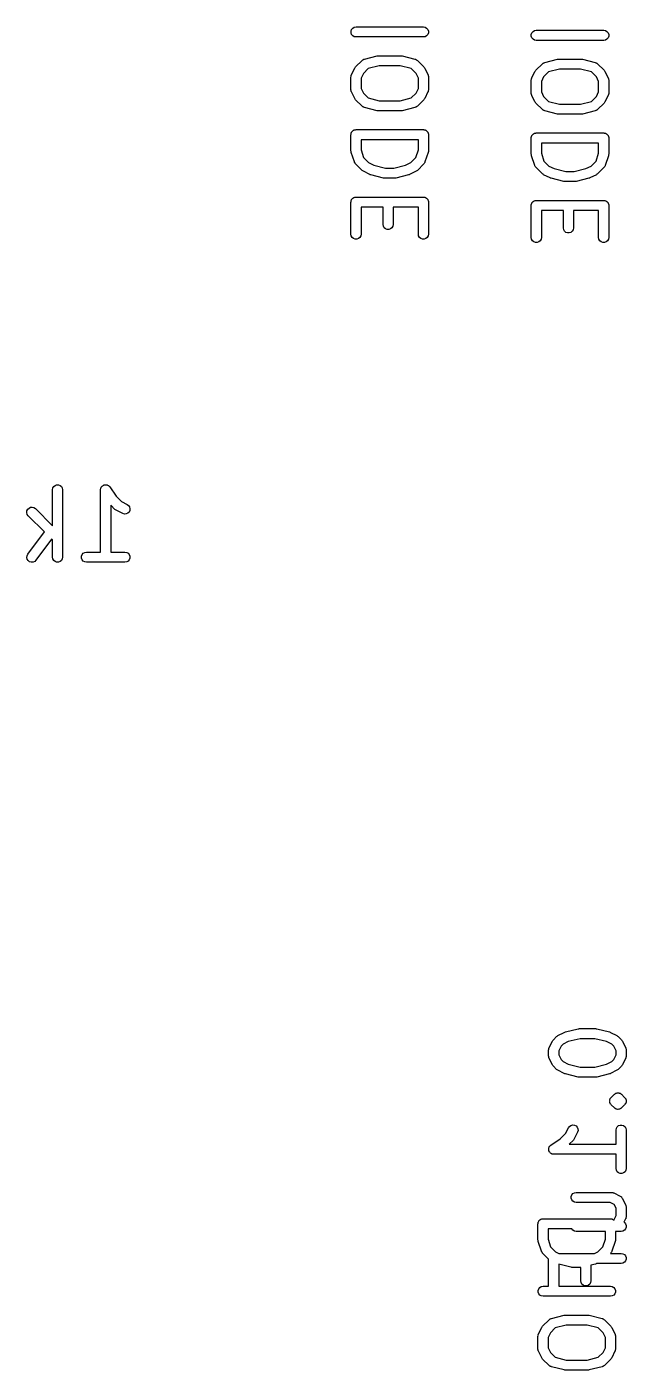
# Model space of a CAD drawing. Extents: x 26 to 276, y -105 to -8.
# Drawn here: x 154.24 to 163.13, y -59.11 to -39.19 of the extents above; entities that cross this region are included whole.
import ezdxf

# ---------------------------------------------------------------- set-up
doc = ezdxf.new("R2010")
doc.units = 0
doc.header["$MEASUREMENT"] = 0
doc.layers.add('BLACK', color=7, linetype='CONTINUOUS')

msp = doc.modelspace()

# ---------------------------------------------------------------- linework, layer by layer
at = {"layer": 'Black'}
for p, q in [((159.045, -39.2503), (159.054, -39.2258)), ((159.054, -39.2258), (159.071, -39.2059)), ((159.071, -39.2059), (159.093, -39.1929)), ((159.093, -39.1929), (159.119, -39.1883)), ((159.119, -39.1883), (160.119, -39.1883)), ((160.119, -39.1883), (160.144, -39.1929)), ((160.144, -39.1929), (160.167, -39.2059)), ((160.167, -39.2059), (160.184, -39.2258)), ((160.184, -39.2258), (160.193, -39.2503)), ((161.746, -39.2559), (161.768, -39.2429)), ((161.768, -39.2429), (161.794, -39.2383)), ((161.794, -39.2383), (162.794, -39.2383)), ((162.794, -39.2383), (162.819, -39.2429)), ((162.819, -39.2429), (162.842, -39.2559)), ((159.045, -39.2764), (159.045, -39.2503)), ((159.054, -39.3008), (159.045, -39.2764)), ((159.071, -39.3208), (159.054, -39.3008)), ((159.093, -39.3338), (159.071, -39.3208)), ((159.119, -39.3383), (159.093, -39.3338)), ((160.119, -39.3383), (159.119, -39.3383)), ((160.144, -39.3338), (160.119, -39.3383)), ((160.167, -39.3208), (160.144, -39.3338)), ((160.184, -39.3008), (160.167, -39.3208)), ((160.193, -39.2764), (160.184, -39.3008)), ((160.193, -39.2503), (160.193, -39.2764)), ((161.72, -39.3003), (161.729, -39.2758)), ((161.72, -39.3264), (161.72, -39.3003)), ((161.729, -39.3508), (161.72, -39.3264)), ((161.729, -39.2758), (161.746, -39.2559)), ((161.746, -39.3708), (161.729, -39.3508)), ((161.768, -39.3838), (161.746, -39.3708)), ((161.794, -39.3883), (161.768, -39.3838)), ((162.794, -39.3883), (161.794, -39.3883)), ((162.819, -39.3838), (162.794, -39.3883)), ((162.842, -39.3708), (162.819, -39.3838)), ((162.842, -39.2559), (162.859, -39.2758)), ((162.859, -39.3508), (162.842, -39.3708)), ((162.859, -39.2758), (162.868, -39.3003)), ((162.868, -39.3264), (162.859, -39.3508)), ((162.868, -39.3003), (162.868, -39.3264)), ((159.244, -39.6668), (159.434, -39.6191)), ((159.434, -39.6191), (159.443, -39.6185)), ((159.443, -39.6185), (159.452, -39.6169)), ((159.452, -39.6169), (159.786, -39.6169)), ((159.786, -39.6169), (159.795, -39.6185)), ((159.795, -39.6185), (159.804, -39.6191)), ((159.804, -39.6191), (159.994, -39.6668)), ((159.052, -39.8965), (159.099, -39.8012)), ((159.099, -39.8012), (159.107, -39.7916)), ((159.107, -39.7916), (159.113, -39.7817)), ((159.113, -39.7817), (159.209, -39.6865)), ((159.209, -39.6865), (159.215, -39.6824)), ((159.215, -39.6824), (159.22, -39.6774)), ((159.22, -39.6774), (159.225, -39.675)), ((159.225, -39.675), (159.23, -39.6715)), ((159.3, -39.8072), (159.228, -39.8792)), ((159.23, -39.6715), (159.237, -39.6697)), ((159.237, -39.6697), (159.244, -39.6668)), ((159.461, -39.7669), (159.3, -39.8072)), ((159.776, -39.7669), (159.461, -39.7669)), ((159.938, -39.8072), (159.776, -39.7669)), ((160.01, -39.8792), (159.938, -39.8072)), ((159.994, -39.6668), (160.001, -39.6697)), ((160.001, -39.6697), (160.008, -39.6715)), ((160.008, -39.6715), (160.013, -39.675)), ((160.013, -39.675), (160.018, -39.6774)), ((160.018, -39.6774), (160.023, -39.6824)), ((160.023, -39.6824), (160.029, -39.6865)), ((160.029, -39.6865), (160.124, -39.7817)), ((160.124, -39.7817), (160.131, -39.7916)), ((160.131, -39.7916), (160.138, -39.8012)), ((160.138, -39.8012), (160.186, -39.8965)), ((161.782, -39.8416), (161.788, -39.8317)), ((161.788, -39.8317), (161.884, -39.7365)), ((161.884, -39.7365), (161.89, -39.7324)), ((161.89, -39.7324), (161.895, -39.7274)), ((161.895, -39.7274), (161.9, -39.725)), ((161.9, -39.725), (161.905, -39.7215)), ((161.905, -39.7215), (161.912, -39.7197)), ((161.912, -39.7197), (161.919, -39.7168)), ((161.919, -39.7168), (162.109, -39.6691)), ((162.136, -39.8169), (161.975, -39.8572)), ((162.109, -39.6691), (162.118, -39.6685)), ((162.118, -39.6685), (162.127, -39.6669)), ((162.127, -39.6669), (162.461, -39.6669)), ((162.451, -39.8169), (162.136, -39.8169)), ((162.613, -39.8572), (162.451, -39.8169)), ((162.461, -39.6669), (162.47, -39.6685)), ((162.47, -39.6685), (162.479, -39.6691)), ((162.479, -39.6691), (162.669, -39.7168)), ((162.669, -39.7168), (162.676, -39.7197)), ((162.676, -39.7197), (162.683, -39.7215)), ((162.683, -39.7215), (162.688, -39.725)), ((162.688, -39.725), (162.693, -39.7274)), ((162.693, -39.7274), (162.698, -39.7324)), ((162.698, -39.7324), (162.704, -39.7365)), ((162.704, -39.7365), (162.799, -39.8317)), ((162.799, -39.8317), (162.806, -39.8416)), ((159.044, -39.9214), (159.047, -39.913)), ((159.045, -39.9257), (159.044, -39.9214)), ((159.044, -39.93), (159.045, -39.9257)), ((159.044, -40.1205), (159.044, -39.93)), ((159.047, -39.913), (159.048, -39.9043)), ((159.048, -39.9043), (159.051, -39.9006)), ((159.051, -39.9006), (159.052, -39.8965)), ((159.228, -39.8792), (159.194, -39.9477)), ((159.194, -39.9477), (159.194, -40.1028)), ((160.044, -39.9477), (160.01, -39.8792)), ((160.044, -40.1028), (160.044, -39.9477)), ((160.186, -39.8965), (160.187, -39.9006)), ((160.187, -39.9006), (160.189, -39.9043)), ((160.189, -39.9043), (160.191, -39.913)), ((160.191, -39.913), (160.193, -39.9214)), ((160.193, -39.9214), (160.193, -39.9257)), ((160.193, -39.9257), (160.194, -39.93)), ((160.194, -39.93), (160.194, -40.1205)), ((161.719, -39.9714), (161.722, -39.963)), ((161.72, -39.9757), (161.719, -39.9714)), ((161.719, -39.98), (161.72, -39.9757)), ((161.719, -40.1705), (161.719, -39.98)), ((161.722, -39.963), (161.723, -39.9543)), ((161.723, -39.9543), (161.726, -39.9506)), ((161.726, -39.9506), (161.727, -39.9465)), ((161.727, -39.9465), (161.774, -39.8512)), ((161.774, -39.8512), (161.782, -39.8416)), ((161.903, -39.9292), (161.869, -39.9977)), ((161.869, -39.9977), (161.869, -40.1528)), ((161.975, -39.8572), (161.903, -39.9292)), ((162.685, -39.9292), (162.613, -39.8572)), ((162.719, -39.9977), (162.685, -39.9292)), ((162.719, -40.1528), (162.719, -39.9977)), ((162.806, -39.8416), (162.813, -39.8512)), ((162.813, -39.8512), (162.861, -39.9465)), ((162.861, -39.9465), (162.862, -39.9506)), ((162.862, -39.9506), (162.864, -39.9543)), ((162.864, -39.9543), (162.866, -39.963)), ((162.866, -39.963), (162.868, -39.9714)), ((162.868, -39.9714), (162.868, -39.9757)), ((162.868, -39.9757), (162.869, -39.98)), ((162.869, -39.98), (162.869, -40.1705)), ((159.045, -40.1247), (159.044, -40.1205)), ((159.044, -40.129), (159.045, -40.1247)), ((159.047, -40.1375), (159.044, -40.129)), ((159.048, -40.1461), (159.047, -40.1375)), ((159.051, -40.1499), (159.048, -40.1461)), ((159.052, -40.154), (159.051, -40.1499)), ((159.099, -40.2493), (159.052, -40.154)), ((159.194, -40.1028), (159.228, -40.1713)), ((159.228, -40.1713), (159.3, -40.2432)), ((159.938, -40.2432), (160.01, -40.1713)), ((160.01, -40.1713), (160.044, -40.1028)), ((160.186, -40.154), (160.138, -40.2493)), ((160.187, -40.1499), (160.186, -40.154)), ((160.189, -40.1461), (160.187, -40.1499)), ((160.191, -40.1375), (160.189, -40.1461)), ((160.193, -40.129), (160.191, -40.1375)), ((160.194, -40.1205), (160.193, -40.1247)), ((160.193, -40.1247), (160.193, -40.129)), ((161.72, -40.1747), (161.719, -40.1705)), ((161.719, -40.179), (161.72, -40.1747)), ((161.722, -40.1875), (161.719, -40.179)), ((161.723, -40.1961), (161.722, -40.1875)), ((161.726, -40.1999), (161.723, -40.1961)), ((161.727, -40.204), (161.726, -40.1999)), ((161.774, -40.2993), (161.727, -40.204)), ((161.869, -40.1528), (161.903, -40.2213)), ((161.903, -40.2213), (161.975, -40.2932)), ((162.613, -40.2932), (162.685, -40.2213)), ((162.685, -40.2213), (162.719, -40.1528)), ((162.861, -40.204), (162.813, -40.2993)), ((162.862, -40.1999), (162.861, -40.204)), ((162.864, -40.1961), (162.862, -40.1999)), ((162.866, -40.1875), (162.864, -40.1961)), ((162.868, -40.179), (162.866, -40.1875)), ((162.869, -40.1705), (162.868, -40.1747)), ((162.868, -40.1747), (162.868, -40.179)), ((159.107, -40.2589), (159.099, -40.2493)), ((159.113, -40.2687), (159.107, -40.2589)), ((159.209, -40.364), (159.113, -40.2687)), ((159.215, -40.3681), (159.209, -40.364)), ((159.22, -40.3731), (159.215, -40.3681)), ((159.225, -40.3755), (159.22, -40.3731)), ((159.23, -40.3789), (159.225, -40.3755)), ((159.237, -40.3808), (159.23, -40.3789)), ((159.244, -40.3837), (159.237, -40.3808)), ((159.434, -40.4313), (159.244, -40.3837)), ((159.3, -40.2432), (159.461, -40.2836)), ((159.443, -40.432), (159.434, -40.4313)), ((159.452, -40.4336), (159.443, -40.432)), ((159.786, -40.4336), (159.452, -40.4336)), ((159.461, -40.2836), (159.776, -40.2836)), ((159.776, -40.2836), (159.938, -40.2432)), ((159.795, -40.432), (159.786, -40.4336)), ((159.804, -40.4313), (159.795, -40.432)), ((159.994, -40.3837), (159.804, -40.4313)), ((160.001, -40.3808), (159.994, -40.3837)), ((160.008, -40.3789), (160.001, -40.3808)), ((160.013, -40.3755), (160.008, -40.3789)), ((160.018, -40.3731), (160.013, -40.3755)), ((160.023, -40.3681), (160.018, -40.3731)), ((160.029, -40.364), (160.023, -40.3681)), ((160.124, -40.2687), (160.029, -40.364)), ((160.131, -40.2589), (160.124, -40.2687)), ((160.138, -40.2493), (160.131, -40.2589)), ((161.782, -40.3089), (161.774, -40.2993)), ((161.788, -40.3187), (161.782, -40.3089)), ((161.884, -40.414), (161.788, -40.3187)), ((161.89, -40.4181), (161.884, -40.414)), ((161.895, -40.4231), (161.89, -40.4181)), ((161.9, -40.4255), (161.895, -40.4231)), ((161.905, -40.4289), (161.9, -40.4255)), ((161.912, -40.4308), (161.905, -40.4289)), ((161.919, -40.4337), (161.912, -40.4308)), ((162.109, -40.4813), (161.919, -40.4337)), ((161.975, -40.2932), (162.136, -40.3336)), ((162.136, -40.3336), (162.451, -40.3336)), ((162.451, -40.3336), (162.613, -40.2932)), ((162.669, -40.4337), (162.479, -40.4813)), ((162.676, -40.4308), (162.669, -40.4337)), ((162.683, -40.4289), (162.676, -40.4308)), ((162.688, -40.4255), (162.683, -40.4289)), ((162.693, -40.4231), (162.688, -40.4255)), ((162.698, -40.4181), (162.693, -40.4231)), ((162.704, -40.414), (162.698, -40.4181)), ((162.799, -40.3187), (162.704, -40.414)), ((162.806, -40.3089), (162.799, -40.3187)), ((162.813, -40.2993), (162.806, -40.3089)), ((162.118, -40.482), (162.109, -40.4813)), ((162.127, -40.4836), (162.118, -40.482)), ((162.461, -40.4836), (162.127, -40.4836)), ((162.47, -40.482), (162.461, -40.4836)), ((162.479, -40.4813), (162.47, -40.482)), ((159.044, -40.7871), (159.045, -40.7807)), ((159.044, -41.0252), (159.044, -40.7871)), ((159.045, -40.7741), (159.047, -40.7679)), ((159.045, -40.7807), (159.045, -40.7741)), ((159.047, -40.7679), (159.048, -40.7615)), ((159.048, -40.7615), (159.052, -40.7558)), ((159.052, -40.7558), (159.054, -40.7496)), ((159.054, -40.7496), (159.058, -40.7446)), ((159.058, -40.7446), (159.061, -40.7389)), ((159.061, -40.7389), (159.066, -40.7347)), ((159.066, -40.7347), (159.071, -40.7297)), ((159.071, -40.7297), (159.076, -40.7264)), ((159.076, -40.7264), (159.081, -40.7222)), ((159.081, -40.7222), (159.088, -40.7199)), ((159.088, -40.7199), (159.093, -40.7167)), ((159.093, -40.7167), (159.1, -40.7155)), ((159.1, -40.7155), (159.106, -40.7133)), ((159.106, -40.7133), (159.112, -40.7133)), ((159.112, -40.7133), (159.119, -40.7121)), ((159.119, -40.7121), (160.119, -40.7121)), ((160.119, -40.7121), (160.125, -40.7133)), ((160.125, -40.7133), (160.132, -40.7133)), ((160.132, -40.7133), (160.138, -40.7155)), ((160.138, -40.7155), (160.144, -40.7167)), ((160.144, -40.7167), (160.15, -40.7199)), ((160.15, -40.7199), (160.156, -40.7222)), ((160.156, -40.7222), (160.161, -40.7264)), ((160.161, -40.7264), (160.167, -40.7297)), ((160.167, -40.7297), (160.171, -40.7347)), ((160.171, -40.7347), (160.176, -40.7389)), ((160.176, -40.7389), (160.18, -40.7446)), ((160.18, -40.7446), (160.184, -40.7496)), ((160.184, -40.7496), (160.186, -40.7558)), ((160.186, -40.7558), (160.189, -40.7615)), ((160.189, -40.7615), (160.19, -40.7679)), ((160.19, -40.7679), (160.193, -40.7741)), ((160.193, -40.7741), (160.193, -40.7807)), ((160.193, -40.7807), (160.194, -40.7871)), ((160.194, -40.7871), (160.194, -41.0252)), ((161.719, -40.8371), (161.72, -40.8307)), ((161.72, -40.8241), (161.722, -40.8179)), ((161.72, -40.8307), (161.72, -40.8241)), ((161.722, -40.8179), (161.723, -40.8115)), ((161.723, -40.8115), (161.727, -40.8058)), ((161.727, -40.8058), (161.729, -40.7996)), ((161.729, -40.7996), (161.733, -40.7946)), ((161.733, -40.7946), (161.736, -40.7889)), ((161.736, -40.7889), (161.741, -40.7847)), ((161.741, -40.7847), (161.746, -40.7797)), ((161.746, -40.7797), (161.751, -40.7764)), ((161.751, -40.7764), (161.756, -40.7722)), ((161.756, -40.7722), (161.763, -40.7699)), ((161.763, -40.7699), (161.768, -40.7667)), ((161.768, -40.7667), (161.775, -40.7655)), ((161.775, -40.7655), (161.781, -40.7633)), ((161.781, -40.7633), (161.787, -40.7633)), ((161.787, -40.7633), (161.794, -40.7621)), ((161.794, -40.7621), (162.794, -40.7621)), ((162.794, -40.7621), (162.8, -40.7633)), ((162.8, -40.7633), (162.807, -40.7633)), ((162.807, -40.7633), (162.813, -40.7655)), ((162.813, -40.7655), (162.819, -40.7667)), ((162.819, -40.7667), (162.825, -40.7699)), ((162.825, -40.7699), (162.831, -40.7722)), ((162.831, -40.7722), (162.836, -40.7764)), ((162.836, -40.7764), (162.842, -40.7797)), ((162.842, -40.7797), (162.846, -40.7847)), ((162.846, -40.7847), (162.851, -40.7889)), ((162.851, -40.7889), (162.855, -40.7946)), ((162.855, -40.7946), (162.859, -40.7996)), ((162.859, -40.7996), (162.861, -40.8058)), ((162.861, -40.8058), (162.864, -40.8115)), ((162.864, -40.8115), (162.865, -40.8179)), ((162.865, -40.8179), (162.868, -40.8241)), ((162.868, -40.8241), (162.868, -40.8307)), ((162.868, -40.8307), (162.869, -40.8371)), ((159.046, -41.0371), (159.044, -41.0252)), ((159.194, -40.8621), (159.194, -41.0131)), ((160.044, -40.8621), (159.194, -40.8621)), ((159.194, -41.0131), (159.232, -41.1276)), ((160.006, -41.1276), (160.044, -41.0131)), ((160.044, -41.0131), (160.044, -40.8621)), ((160.194, -41.0252), (160.192, -41.0371)), ((161.719, -41.0752), (161.719, -40.8371)), ((161.869, -40.9121), (161.869, -41.0631)), ((162.719, -40.9121), (161.869, -40.9121)), ((162.719, -41.0631), (162.719, -40.9121)), ((162.869, -40.8371), (162.869, -41.0752)), ((159.048, -41.049), (159.046, -41.0371)), ((159.095, -41.1918), (159.048, -41.049)), ((159.097, -41.1956), (159.095, -41.1918)), ((159.098, -41.1998), (159.097, -41.1956)), ((159.104, -41.207), (159.098, -41.1998)), ((159.108, -41.2147), (159.104, -41.207)), ((159.111, -41.2176), (159.108, -41.2147)), ((159.113, -41.2211), (159.111, -41.2176)), ((159.209, -41.3164), (159.113, -41.2211)), ((159.232, -41.1276), (159.306, -41.2017)), ((159.306, -41.2017), (159.383, -41.2402)), ((159.855, -41.2402), (159.932, -41.2017)), ((159.932, -41.2017), (160.006, -41.1276)), ((160.124, -41.2211), (160.029, -41.3164)), ((160.127, -41.2176), (160.124, -41.2211)), ((160.13, -41.2147), (160.127, -41.2176)), ((160.134, -41.207), (160.13, -41.2147)), ((160.139, -41.1998), (160.134, -41.207)), ((160.14, -41.1956), (160.139, -41.1998)), ((160.142, -41.1918), (160.14, -41.1956)), ((160.19, -41.049), (160.142, -41.1918)), ((160.192, -41.0371), (160.19, -41.049)), ((161.721, -41.0871), (161.719, -41.0752)), ((161.723, -41.099), (161.721, -41.0871)), ((161.77, -41.2418), (161.723, -41.099)), ((161.869, -41.0631), (161.907, -41.1776)), ((161.907, -41.1776), (161.981, -41.2517)), ((162.607, -41.2517), (162.681, -41.1776)), ((162.681, -41.1776), (162.719, -41.0631)), ((162.865, -41.099), (162.817, -41.2418)), ((162.867, -41.0871), (162.865, -41.099)), ((162.869, -41.0752), (162.867, -41.0871)), ((159.219, -41.3233), (159.209, -41.3164)), ((159.228, -41.3304), (159.219, -41.3233)), ((159.323, -41.378), (159.228, -41.3304)), ((159.331, -41.3804), (159.323, -41.378)), ((159.339, -41.3837), (159.331, -41.3804)), ((159.529, -41.4313), (159.339, -41.3837)), ((159.383, -41.2402), (159.557, -41.2836)), ((159.538, -41.432), (159.529, -41.4313)), ((159.547, -41.4336), (159.538, -41.432)), ((159.69, -41.4336), (159.547, -41.4336)), ((159.557, -41.2836), (159.681, -41.2836)), ((159.681, -41.2836), (159.855, -41.2402)), ((159.699, -41.432), (159.69, -41.4336)), ((159.708, -41.4313), (159.699, -41.432)), ((159.899, -41.3837), (159.708, -41.4313)), ((159.906, -41.3804), (159.899, -41.3837)), ((159.914, -41.378), (159.906, -41.3804)), ((160.01, -41.3304), (159.914, -41.378)), ((160.019, -41.3232), (160.01, -41.3304)), ((160.029, -41.3164), (160.019, -41.3232)), ((161.772, -41.2456), (161.77, -41.2418)), ((161.773, -41.2498), (161.772, -41.2456)), ((161.779, -41.257), (161.773, -41.2498)), ((161.783, -41.2647), (161.779, -41.257)), ((161.786, -41.2676), (161.783, -41.2647)), ((161.788, -41.2711), (161.786, -41.2676)), ((161.884, -41.3664), (161.788, -41.2711)), ((161.894, -41.3733), (161.884, -41.3664)), ((161.903, -41.3804), (161.894, -41.3733)), ((161.998, -41.428), (161.903, -41.3804)), ((161.981, -41.2517), (162.058, -41.2902)), ((162.006, -41.4304), (161.998, -41.428)), ((162.014, -41.4337), (162.006, -41.4304)), ((162.204, -41.4813), (162.014, -41.4337)), ((162.058, -41.2902), (162.232, -41.3336)), ((162.232, -41.3336), (162.356, -41.3336)), ((162.356, -41.3336), (162.53, -41.2902)), ((162.574, -41.4337), (162.383, -41.4813)), ((162.53, -41.2902), (162.607, -41.2517)), ((162.581, -41.4304), (162.574, -41.4337)), ((162.589, -41.428), (162.581, -41.4304)), ((162.685, -41.3804), (162.589, -41.428)), ((162.694, -41.3732), (162.685, -41.3804)), ((162.704, -41.3664), (162.694, -41.3732)), ((162.799, -41.2711), (162.704, -41.3664)), ((162.802, -41.2676), (162.799, -41.2711)), ((162.805, -41.2647), (162.802, -41.2676)), ((162.809, -41.257), (162.805, -41.2647)), ((162.814, -41.2498), (162.809, -41.257)), ((162.815, -41.2456), (162.814, -41.2498)), ((162.817, -41.2418), (162.815, -41.2456)), ((162.213, -41.482), (162.204, -41.4813)), ((162.222, -41.4836), (162.213, -41.482)), ((162.365, -41.4836), (162.222, -41.4836)), ((162.374, -41.482), (162.365, -41.4836)), ((162.383, -41.4813), (162.374, -41.482)), ((159.044, -41.7871), (159.045, -41.7807)), ((159.044, -42.2633), (159.044, -41.7871)), ((159.045, -41.7741), (159.047, -41.7679)), ((159.045, -41.7807), (159.045, -41.7741)), ((159.047, -41.7679), (159.048, -41.7615)), ((159.048, -41.7615), (159.052, -41.7558)), ((159.052, -41.7558), (159.054, -41.7496)), ((159.054, -41.7496), (159.058, -41.7446)), ((159.058, -41.7446), (159.061, -41.7389)), ((159.061, -41.7389), (159.066, -41.7347)), ((159.066, -41.7347), (159.071, -41.7297)), ((159.071, -41.7297), (159.076, -41.7264)), ((159.076, -41.7264), (159.081, -41.7222)), ((159.081, -41.7222), (159.088, -41.7199)), ((159.088, -41.7199), (159.093, -41.7167)), ((159.093, -41.7167), (159.1, -41.7155)), ((159.1, -41.7155), (159.106, -41.7133)), ((159.106, -41.7133), (159.112, -41.7133)), ((159.112, -41.7133), (159.119, -41.7121)), ((159.119, -41.7121), (160.119, -41.7121)), ((160.119, -41.7121), (160.125, -41.7133)), ((160.125, -41.7133), (160.132, -41.7133)), ((160.132, -41.7133), (160.138, -41.7155)), ((160.138, -41.7155), (160.144, -41.7167)), ((160.144, -41.7167), (160.15, -41.7199)), ((160.15, -41.7199), (160.156, -41.7222)), ((160.156, -41.7222), (160.161, -41.7264)), ((160.161, -41.7264), (160.167, -41.7297)), ((160.167, -41.7297), (160.171, -41.7347)), ((160.171, -41.7347), (160.176, -41.7389)), ((160.176, -41.7389), (160.18, -41.7446)), ((160.18, -41.7446), (160.184, -41.7496)), ((160.184, -41.7496), (160.186, -41.7558)), ((160.186, -41.7558), (160.189, -41.7615)), ((160.189, -41.7615), (160.19, -41.7679)), ((160.19, -41.7679), (160.193, -41.7741)), ((160.193, -41.7741), (160.193, -41.7807)), ((160.193, -41.7807), (160.194, -41.7871)), ((160.194, -41.7871), (160.194, -42.2633)), ((161.719, -41.8371), (161.72, -41.8307)), ((161.72, -41.8241), (161.722, -41.8179)), ((161.72, -41.8307), (161.72, -41.8241)), ((161.722, -41.8179), (161.723, -41.8115)), ((161.723, -41.8115), (161.727, -41.8058)), ((161.727, -41.8058), (161.729, -41.7996)), ((161.729, -41.7996), (161.733, -41.7946)), ((161.733, -41.7946), (161.736, -41.7889)), ((161.736, -41.7889), (161.741, -41.7847)), ((161.741, -41.7847), (161.746, -41.7797)), ((161.746, -41.7797), (161.751, -41.7764)), ((161.751, -41.7764), (161.756, -41.7722)), ((161.756, -41.7722), (161.763, -41.7699)), ((161.763, -41.7699), (161.768, -41.7667)), ((161.768, -41.7667), (161.775, -41.7655)), ((161.775, -41.7655), (161.781, -41.7633)), ((161.781, -41.7633), (161.787, -41.7633)), ((161.787, -41.7633), (161.794, -41.7621)), ((161.794, -41.7621), (162.794, -41.7621)), ((162.794, -41.7621), (162.8, -41.7633)), ((162.8, -41.7633), (162.807, -41.7633)), ((162.807, -41.7633), (162.813, -41.7655)), ((162.813, -41.7655), (162.819, -41.7667)), ((162.819, -41.7667), (162.825, -41.7699)), ((162.825, -41.7699), (162.831, -41.7722)), ((162.831, -41.7722), (162.836, -41.7764)), ((162.836, -41.7764), (162.842, -41.7797)), ((162.842, -41.7797), (162.846, -41.7847)), ((162.846, -41.7847), (162.851, -41.7889)), ((162.851, -41.7889), (162.855, -41.7946)), ((162.855, -41.7946), (162.859, -41.7996)), ((162.859, -41.7996), (162.861, -41.8058)), ((162.861, -41.8058), (162.864, -41.8115)), ((162.864, -41.8115), (162.865, -41.8179)), ((162.865, -41.8179), (162.868, -41.8241)), ((162.868, -41.8241), (162.868, -41.8307)), ((162.868, -41.8307), (162.869, -41.8371)), ((159.52, -41.8621), (159.194, -41.8621)), ((159.194, -41.8621), (159.194, -42.2633)), ((159.52, -42.1205), (159.52, -41.8621)), ((160.044, -41.8621), (159.67, -41.8621)), ((159.67, -41.8621), (159.67, -42.1205)), ((160.044, -42.2633), (160.044, -41.8621)), ((161.719, -42.3133), (161.719, -41.8371)), ((162.195, -41.9121), (161.869, -41.9121)), ((161.869, -41.9121), (161.869, -42.3133)), ((162.195, -42.1705), (162.195, -41.9121)), ((162.719, -41.9121), (162.345, -41.9121)), ((162.345, -41.9121), (162.345, -42.1705)), ((162.719, -42.3133), (162.719, -41.9121)), ((162.869, -41.8371), (162.869, -42.3133)), ((159.525, -42.1461), (159.52, -42.1205)), ((159.538, -42.1687), (159.525, -42.1461)), ((159.558, -42.1854), (159.538, -42.1687)), ((159.582, -42.1943), (159.558, -42.1854)), ((159.608, -42.1943), (159.582, -42.1943)), ((159.633, -42.1854), (159.608, -42.1943)), ((159.652, -42.1687), (159.633, -42.1854)), ((159.666, -42.1461), (159.652, -42.1687)), ((159.67, -42.1205), (159.666, -42.1461)), ((162.2, -42.1961), (162.195, -42.1705)), ((162.213, -42.2187), (162.2, -42.1961)), ((162.233, -42.2354), (162.213, -42.2187)), ((162.327, -42.2187), (162.308, -42.2354)), ((162.341, -42.1961), (162.327, -42.2187)), ((162.345, -42.1705), (162.341, -42.1961)), ((159.048, -42.289), (159.044, -42.2633)), ((159.061, -42.3115), (159.048, -42.289)), ((159.081, -42.3283), (159.061, -42.3115)), ((159.106, -42.3372), (159.081, -42.3283)), ((159.132, -42.3372), (159.106, -42.3372)), ((159.156, -42.3283), (159.132, -42.3372)), ((159.176, -42.3115), (159.156, -42.3283)), ((159.189, -42.289), (159.176, -42.3115)), ((159.194, -42.2633), (159.189, -42.289)), ((160.048, -42.289), (160.044, -42.2633)), ((160.061, -42.3115), (160.048, -42.289)), ((160.081, -42.3283), (160.061, -42.3115)), ((160.106, -42.3372), (160.081, -42.3283)), ((160.132, -42.3372), (160.106, -42.3372)), ((160.156, -42.3283), (160.132, -42.3372)), ((160.176, -42.3115), (160.156, -42.3283)), ((160.189, -42.289), (160.176, -42.3115)), ((160.194, -42.2633), (160.189, -42.289)), ((161.723, -42.339), (161.719, -42.3133)), ((161.736, -42.3615), (161.723, -42.339)), ((161.756, -42.3783), (161.736, -42.3615)), ((161.781, -42.3872), (161.756, -42.3783)), ((161.807, -42.3872), (161.781, -42.3872)), ((161.831, -42.3783), (161.807, -42.3872)), ((161.851, -42.3615), (161.831, -42.3783)), ((161.864, -42.339), (161.851, -42.3615)), ((161.869, -42.3133), (161.864, -42.339)), ((162.257, -42.2443), (162.233, -42.2354)), ((162.283, -42.2443), (162.257, -42.2443)), ((162.308, -42.2354), (162.283, -42.2443)), ((162.723, -42.339), (162.719, -42.3133)), ((162.736, -42.3615), (162.723, -42.339)), ((162.756, -42.3783), (162.736, -42.3615)), ((162.781, -42.3872), (162.756, -42.3783)), ((162.807, -42.3872), (162.781, -42.3872)), ((162.831, -42.3783), (162.807, -42.3872)), ((162.851, -42.3615), (162.831, -42.3783)), ((162.864, -42.339), (162.851, -42.3615)), ((162.869, -42.3133), (162.864, -42.339)), ((154.62, -46.0267), (154.633, -46.0042)), ((154.633, -46.0042), (154.653, -45.9874)), ((154.653, -45.9874), (154.677, -45.9785)), ((154.677, -45.9785), (154.703, -45.9785)), ((154.703, -45.9785), (154.728, -45.9874)), ((154.728, -45.9874), (154.748, -46.0042)), ((154.748, -46.0042), (154.761, -46.0267)), ((155.338, -46.0191), (155.343, -46.0119)), ((155.343, -46.0119), (155.347, -46.0042)), ((155.347, -46.0042), (155.35, -46.0015)), ((155.35, -46.0015), (155.353, -45.9981)), ((155.353, -45.9981), (155.36, -45.9932)), ((155.36, -45.9932), (155.367, -45.9874)), ((155.367, -45.9874), (155.371, -45.986)), ((155.371, -45.986), (155.375, -45.9837)), ((155.375, -45.9837), (155.383, -45.9816)), ((155.383, -45.9816), (155.392, -45.9785)), ((155.392, -45.9785), (155.396, -45.9785)), ((155.396, -45.9785), (155.4, -45.9775)), ((155.4, -45.9775), (155.409, -45.9785)), ((155.409, -45.9785), (155.418, -45.9785)), ((155.418, -45.9785), (155.422, -45.9799)), ((155.422, -45.9799), (155.426, -45.9804)), ((155.426, -45.9804), (155.434, -45.9844)), ((155.434, -45.9844), (155.442, -45.9874)), ((155.442, -45.9874), (155.445, -45.9901)), ((155.445, -45.9901), (155.449, -45.9919)), ((155.449, -45.9919), (155.455, -45.9984)), ((155.455, -45.9984), (155.462, -46.0042)), ((155.462, -46.0042), (155.464, -46.0078)), ((155.464, -46.0078), (155.467, -46.0108)), ((155.467, -46.0108), (155.558, -46.1475)), ((154.615, -46.0524), (154.62, -46.0267)), ((154.615, -46.5856), (154.615, -46.0524)), ((154.761, -46.0267), (154.765, -46.0524)), ((154.765, -46.0524), (154.765, -47.0524)), ((155.33, -46.0441), (155.333, -46.0355)), ((155.33, -46.0483), (155.33, -46.0441)), ((155.33, -46.0524), (155.33, -46.0483)), ((155.33, -46.9774), (155.33, -46.0524)), ((155.333, -46.0355), (155.334, -46.0267)), ((155.334, -46.0267), (155.336, -46.0231)), ((155.336, -46.0231), (155.338, -46.0191)), ((155.558, -46.1475), (155.64, -46.2288)), ((154.235, -46.3922), (154.237, -46.3663)), ((154.242, -46.4174), (154.235, -46.3922)), ((154.237, -46.3663), (154.248, -46.3427)), ((154.248, -46.3427), (154.267, -46.3243)), ((154.267, -46.3243), (154.29, -46.3133)), ((154.29, -46.3133), (154.316, -46.311)), ((154.316, -46.311), (154.341, -46.3177)), ((154.341, -46.3177), (154.363, -46.3327)), ((154.363, -46.3327), (154.615, -46.5856)), ((155.542, -46.3435), (155.48, -46.2811)), ((155.48, -46.2811), (155.48, -46.9774)), ((155.552, -46.3504), (155.542, -46.3435)), ((155.562, -46.3576), (155.552, -46.3504)), ((155.657, -46.4052), (155.562, -46.3576)), ((155.64, -46.2288), (155.724, -46.271)), ((155.682, -46.4126), (155.657, -46.4052)), ((155.708, -46.411), (155.682, -46.4126)), ((155.732, -46.4007), (155.708, -46.411)), ((155.724, -46.271), (155.745, -46.2865)), ((155.751, -46.3828), (155.732, -46.4007)), ((155.745, -46.2865), (155.759, -46.3083)), ((155.762, -46.3595), (155.751, -46.3828)), ((155.759, -46.3083), (155.765, -46.3336)), ((155.765, -46.3336), (155.762, -46.3595)), ((154.256, -46.4387), (154.242, -46.4174)), ((154.496, -46.6785), (154.256, -46.4387)), ((154.25, -47.0074), (154.496, -46.6785)), ((154.603, -46.7856), (154.37, -47.0974)), ((154.615, -46.7977), (154.603, -46.7856)), ((154.615, -47.0524), (154.615, -46.7977)), ((154.238, -47.0306), (154.25, -47.0074)), ((155.054, -47.0149), (155.071, -46.9949)), ((155.071, -46.9949), (155.093, -46.9819)), ((155.093, -46.9819), (155.119, -46.9774)), ((155.119, -46.9774), (155.33, -46.9774)), ((155.48, -46.9774), (155.69, -46.9774)), ((155.69, -46.9774), (155.716, -46.9819)), ((155.716, -46.9819), (155.739, -46.9949)), ((155.739, -46.9949), (155.755, -47.0149)), ((154.235, -47.0565), (154.238, -47.0306)), ((154.241, -47.0818), (154.235, -47.0565)), ((154.255, -47.1037), (154.241, -47.0818)), ((154.276, -47.1193), (154.255, -47.1037)), ((154.301, -47.1268), (154.276, -47.1193)), ((154.327, -47.1254), (154.301, -47.1268)), ((154.351, -47.1152), (154.327, -47.1254)), ((154.37, -47.0974), (154.351, -47.1152)), ((154.62, -47.078), (154.615, -47.0524)), ((154.633, -47.1006), (154.62, -47.078)), ((154.653, -47.1173), (154.633, -47.1006)), ((154.677, -47.1262), (154.653, -47.1173)), ((154.703, -47.1262), (154.677, -47.1262)), ((154.728, -47.1173), (154.703, -47.1262)), ((154.748, -47.1006), (154.728, -47.1173)), ((154.761, -47.078), (154.748, -47.1006)), ((154.765, -47.0524), (154.761, -47.078)), ((155.045, -47.0394), (155.054, -47.0149)), ((155.045, -47.0654), (155.045, -47.0394)), ((155.054, -47.0899), (155.045, -47.0654)), ((155.071, -47.1098), (155.054, -47.0899)), ((155.093, -47.1229), (155.071, -47.1098)), ((155.119, -47.1274), (155.093, -47.1229)), ((155.69, -47.1274), (155.119, -47.1274)), ((155.716, -47.1229), (155.69, -47.1274)), ((155.739, -47.1098), (155.716, -47.1229)), ((155.755, -47.0899), (155.739, -47.1098)), ((155.755, -47.0149), (155.764, -47.0394)), ((155.764, -47.0654), (155.755, -47.0899)), ((155.764, -47.0394), (155.764, -47.0654)), ((162.047, -54.2089), (162.095, -54.1613)), ((162.095, -54.1613), (162.104, -54.1544)), ((162.104, -54.1544), (162.114, -54.1472)), ((162.114, -54.1472), (162.209, -54.0996)), ((162.209, -54.0996), (162.217, -54.0972)), ((162.217, -54.0972), (162.225, -54.0939)), ((162.225, -54.0939), (162.415, -54.0463)), ((162.415, -54.0463), (162.424, -54.0456)), ((162.424, -54.0456), (162.433, -54.044)), ((162.433, -54.044), (162.671, -54.044)), ((162.671, -54.044), (162.68, -54.0456)), ((162.68, -54.0456), (162.69, -54.0463)), ((162.69, -54.0463), (162.88, -54.0939)), ((162.88, -54.0939), (162.888, -54.0972)), ((162.888, -54.0972), (162.895, -54.0996)), ((162.895, -54.0996), (162.991, -54.1472)), ((162.991, -54.1472), (163, -54.1544)), ((163, -54.1544), (163.01, -54.1613)), ((163.01, -54.1613), (163.058, -54.2089)), ((161.977, -54.3571), (161.978, -54.3529)), ((161.977, -54.4524), (161.977, -54.3571)), ((161.978, -54.3486), (161.98, -54.3401)), ((161.978, -54.3529), (161.978, -54.3486)), ((161.98, -54.3401), (161.982, -54.3315)), ((161.982, -54.3315), (161.984, -54.3277)), ((161.984, -54.3277), (161.985, -54.3236)), ((161.985, -54.3236), (162.033, -54.2284)), ((162.033, -54.2284), (162.04, -54.2187)), ((162.04, -54.2187), (162.047, -54.2089)), ((162.162, -54.3063), (162.127, -54.3748)), ((162.127, -54.3748), (162.127, -54.4347)), ((162.192, -54.2759), (162.162, -54.3063)), ((162.269, -54.2374), (162.192, -54.2759)), ((162.443, -54.194), (162.269, -54.2374)), ((162.662, -54.194), (162.443, -54.194)), ((162.836, -54.2374), (162.662, -54.194)), ((162.913, -54.2759), (162.836, -54.2374)), ((162.943, -54.3063), (162.913, -54.2759)), ((162.977, -54.3748), (162.943, -54.3063)), ((162.977, -54.4347), (162.977, -54.3748)), ((163.058, -54.2089), (163.065, -54.2187)), ((163.065, -54.2187), (163.072, -54.2284)), ((163.072, -54.2284), (163.119, -54.3236)), ((163.119, -54.3236), (163.121, -54.3277)), ((163.121, -54.3277), (163.123, -54.3315)), ((163.123, -54.3315), (163.124, -54.3401)), ((163.124, -54.3401), (163.127, -54.3486)), ((163.127, -54.3486), (163.127, -54.3529)), ((163.127, -54.3529), (163.127, -54.3571)), ((163.127, -54.3571), (163.127, -54.4524)), ((161.978, -54.4566), (161.977, -54.4524)), ((161.978, -54.461), (161.978, -54.4566)), ((161.98, -54.4694), (161.978, -54.461)), ((161.982, -54.478), (161.98, -54.4694)), ((161.984, -54.4818), (161.982, -54.478)), ((161.985, -54.4859), (161.984, -54.4818)), ((162.033, -54.5812), (161.985, -54.4859)), ((162.04, -54.5908), (162.033, -54.5812)), ((162.127, -54.4347), (162.162, -54.5032)), ((162.162, -54.5032), (162.192, -54.5336)), ((162.192, -54.5336), (162.269, -54.5721)), ((162.269, -54.5721), (162.443, -54.6155)), ((162.662, -54.6155), (162.836, -54.5721)), ((162.836, -54.5721), (162.913, -54.5336)), ((162.913, -54.5336), (162.943, -54.5032)), ((162.943, -54.5032), (162.977, -54.4347)), ((163.072, -54.5812), (163.065, -54.5908)), ((163.119, -54.4859), (163.072, -54.5812)), ((163.121, -54.4818), (163.119, -54.4859)), ((163.123, -54.478), (163.121, -54.4818)), ((163.124, -54.4694), (163.123, -54.478)), ((163.127, -54.461), (163.124, -54.4694)), ((163.127, -54.4524), (163.127, -54.4566)), ((163.127, -54.4566), (163.127, -54.461)), ((162.047, -54.6007), (162.04, -54.5908)), ((162.095, -54.6483), (162.047, -54.6007)), ((162.104, -54.6552), (162.095, -54.6483)), ((162.114, -54.6623), (162.104, -54.6552)), ((162.209, -54.7099), (162.114, -54.6623)), ((162.217, -54.7123), (162.209, -54.7099)), ((162.225, -54.7156), (162.217, -54.7123)), ((162.415, -54.7632), (162.225, -54.7156)), ((162.424, -54.7639), (162.415, -54.7632)), ((162.433, -54.7655), (162.424, -54.7639)), ((162.671, -54.7655), (162.433, -54.7655)), ((162.443, -54.6155), (162.662, -54.6155)), ((162.68, -54.7639), (162.671, -54.7655)), ((162.69, -54.7632), (162.68, -54.7639)), ((162.88, -54.7156), (162.69, -54.7632)), ((162.888, -54.7123), (162.88, -54.7156)), ((162.895, -54.7099), (162.888, -54.7123)), ((162.991, -54.6623), (162.895, -54.7099)), ((163, -54.6552), (162.991, -54.6623)), ((163.01, -54.6483), (163, -54.6552)), ((163.058, -54.6007), (163.01, -54.6483)), ((163.065, -54.5908), (163.058, -54.6007)), ((162.882, -55.1125), (162.883, -55.1093)), ((162.883, -55.119), (162.882, -55.1125)), ((162.882, -55.1256), (162.883, -55.119)), ((162.883, -55.1288), (162.882, -55.1256)), ((162.883, -55.106), (162.884, -55.1029)), ((162.883, -55.1093), (162.883, -55.106)), ((162.883, -55.1321), (162.883, -55.1288)), ((162.884, -55.1352), (162.883, -55.1321)), ((162.884, -55.1029), (162.885, -55.0996)), ((162.885, -55.1385), (162.884, -55.1352)), ((162.885, -55.0996), (162.887, -55.0937)), ((162.887, -55.1444), (162.885, -55.1385)), ((162.887, -55.0937), (162.889, -55.0874)), ((162.889, -55.1507), (162.887, -55.1444)), ((162.889, -55.0874), (162.891, -55.0846)), ((162.891, -55.1534), (162.889, -55.1507)), ((162.891, -55.0846), (162.892, -55.0815)), ((162.892, -55.1565), (162.891, -55.1534)), ((162.892, -55.0815), (162.894, -55.079)), ((162.894, -55.1591), (162.892, -55.1565)), ((162.894, -55.079), (162.896, -55.076)), ((162.896, -55.1621), (162.894, -55.1591)), ((162.896, -55.076), (162.9, -55.0714)), ((162.9, -55.1667), (162.896, -55.1621)), ((162.9, -55.0714), (162.904, -55.066)), ((162.904, -55.1721), (162.9, -55.1667)), ((162.904, -55.066), (162.952, -55.0184)), ((162.952, -55.2197), (162.904, -55.1721)), ((162.952, -55.0184), (162.957, -55.0146)), ((162.957, -55.0146), (162.962, -55.01)), ((162.962, -55.01), (162.968, -55.0072)), ((162.968, -55.0072), (162.973, -55.0035)), ((162.973, -55.0035), (162.979, -55.0018)), ((162.979, -55.0018), (162.985, -54.999)), ((162.985, -54.999), (162.992, -54.9984)), ((162.992, -54.9984), (162.998, -54.9967)), ((162.998, -54.9967), (163.005, -54.9973)), ((163.005, -54.9973), (163.011, -54.9967)), ((163.011, -54.9967), (163.018, -54.9984)), ((163.018, -54.9984), (163.024, -54.999)), ((163.024, -54.999), (163.03, -55.0018)), ((163.03, -55.0018), (163.036, -55.0035)), ((163.036, -55.0035), (163.042, -55.0072)), ((163.042, -55.0072), (163.048, -55.01)), ((163.048, -55.01), (163.052, -55.0146)), ((163.052, -55.0146), (163.058, -55.0184)), ((163.058, -55.0184), (163.105, -55.066)), ((163.105, -55.1721), (163.058, -55.2197)), ((163.105, -55.066), (163.109, -55.0714)), ((163.109, -55.1667), (163.105, -55.1721)), ((163.109, -55.0714), (163.114, -55.076)), ((163.114, -55.1621), (163.109, -55.1667)), ((163.114, -55.076), (163.115, -55.079)), ((163.115, -55.1591), (163.114, -55.1621)), ((163.115, -55.079), (163.117, -55.0815)), ((163.117, -55.1565), (163.115, -55.1591)), ((163.117, -55.0815), (163.118, -55.0846)), ((163.118, -55.1534), (163.117, -55.1565)), ((163.118, -55.0846), (163.12, -55.0874)), ((163.12, -55.1507), (163.118, -55.1534)), ((163.12, -55.0874), (163.122, -55.0937)), ((163.122, -55.1444), (163.12, -55.1507)), ((163.122, -55.0937), (163.125, -55.0996)), ((163.125, -55.1385), (163.122, -55.1444)), ((163.125, -55.0996), (163.125, -55.1029)), ((163.125, -55.1029), (163.126, -55.106)), ((163.126, -55.1321), (163.125, -55.1352)), ((163.125, -55.1352), (163.125, -55.1385)), ((163.126, -55.106), (163.126, -55.1093)), ((163.126, -55.1093), (163.127, -55.1125)), ((163.127, -55.1256), (163.126, -55.1288)), ((163.126, -55.1288), (163.126, -55.1321)), ((163.127, -55.1125), (163.127, -55.119)), ((163.127, -55.119), (163.127, -55.1256)), ((162.957, -55.2235), (162.952, -55.2197)), ((162.962, -55.2281), (162.957, -55.2235)), ((162.968, -55.2309), (162.962, -55.2281)), ((162.973, -55.2346), (162.968, -55.2309)), ((162.979, -55.2363), (162.973, -55.2346)), ((162.985, -55.2391), (162.979, -55.2363)), ((162.992, -55.2397), (162.985, -55.2391)), ((162.998, -55.2414), (162.992, -55.2397)), ((163.005, -55.2408), (162.998, -55.2414)), ((163.011, -55.2414), (163.005, -55.2408)), ((163.018, -55.2397), (163.011, -55.2414)), ((163.024, -55.2391), (163.018, -55.2397)), ((163.03, -55.2363), (163.024, -55.2391)), ((163.036, -55.2346), (163.03, -55.2363)), ((163.042, -55.2309), (163.036, -55.2346)), ((163.048, -55.2281), (163.042, -55.2309)), ((163.052, -55.2235), (163.048, -55.2281)), ((163.058, -55.2197), (163.052, -55.2235)), ((162.229, -55.5984), (162.271, -55.5141)), ((162.271, -55.5141), (162.287, -55.4932)), ((162.287, -55.4932), (162.308, -55.4788)), ((162.308, -55.4788), (162.334, -55.4728)), ((162.334, -55.4728), (162.359, -55.4757)), ((162.359, -55.4757), (162.383, -55.4874)), ((162.383, -55.4874), (162.401, -55.5063)), ((162.401, -55.5063), (162.411, -55.5302)), ((162.413, -55.5562), (162.405, -55.5812)), ((162.411, -55.5302), (162.413, -55.5562)), ((162.977, -55.5476), (162.982, -55.522)), ((162.977, -55.7583), (162.977, -55.5476)), ((162.982, -55.522), (162.995, -55.4994)), ((162.995, -55.4994), (163.015, -55.4827)), ((163.015, -55.4827), (163.039, -55.4738)), ((163.039, -55.4738), (163.065, -55.4738)), ((163.065, -55.4738), (163.09, -55.4827)), ((163.09, -55.4827), (163.11, -55.4994)), ((163.11, -55.4994), (163.123, -55.522)), ((163.123, -55.522), (163.127, -55.5476)), ((163.127, -55.5476), (163.127, -56.119)), ((161.998, -55.7827), (162.004, -55.7759)), ((162.004, -55.7759), (162.008, -55.7738)), ((162.008, -55.7738), (162.011, -55.7709)), ((162.011, -55.7709), (162.147, -55.6798)), ((162.147, -55.6798), (162.229, -55.5984)), ((162.344, -55.6959), (162.281, -55.7583)), ((162.281, -55.7583), (162.977, -55.7583)), ((162.35, -55.686), (162.344, -55.6959)), ((162.358, -55.6764), (162.35, -55.686)), ((162.405, -55.5812), (162.358, -55.6764)), ((161.978, -55.8382), (161.979, -55.8293)), ((161.979, -55.8422), (161.978, -55.8382)), ((161.979, -55.8203), (161.98, -55.8164)), ((161.979, -55.8293), (161.979, -55.8203)), ((161.979, -55.8464), (161.979, -55.8422)), ((161.982, -55.8548), (161.979, -55.8464)), ((161.98, -55.8123), (161.984, -55.8042)), ((161.98, -55.8164), (161.98, -55.8123)), ((161.984, -55.8635), (161.982, -55.8548)), ((161.984, -55.8042), (161.987, -55.7958)), ((161.986, -55.8669), (161.984, -55.8635)), ((161.987, -55.8708), (161.986, -55.8669)), ((161.987, -55.7958), (161.99, -55.7926)), ((161.993, -55.8777), (161.987, -55.8708)), ((161.99, -55.7926), (161.992, -55.7889)), ((161.992, -55.7889), (161.998, -55.7827)), ((161.998, -55.8851), (161.993, -55.8777)), ((162.002, -55.8876), (161.998, -55.8851)), ((162.004, -55.8908), (162.002, -55.8876)), ((162.012, -55.8953), (162.004, -55.8908)), ((162.019, -55.9006), (162.012, -55.8953)), ((162.023, -55.9017), (162.019, -55.9006)), ((162.027, -55.9038), (162.023, -55.9017)), ((162.036, -55.9054), (162.027, -55.9038)), ((162.044, -55.9079), (162.036, -55.9054)), ((162.048, -55.9076), (162.044, -55.9079)), ((162.052, -55.9083), (162.048, -55.9076)), ((162.977, -55.9083), (162.052, -55.9083)), ((162.977, -56.119), (162.977, -55.9083)), ((162.982, -56.1447), (162.977, -56.119)), ((162.995, -56.1673), (162.982, -56.1447)), ((163.015, -56.184), (162.995, -56.1673)), ((163.11, -56.1673), (163.09, -56.184)), ((163.123, -56.1447), (163.11, -56.1673)), ((163.127, -56.119), (163.123, -56.1447)), ((163.039, -56.1929), (163.015, -56.184)), ((163.065, -56.1929), (163.039, -56.1929)), ((163.09, -56.184), (163.065, -56.1929)), ((162.312, -56.5346), (162.321, -56.5101)), ((162.312, -56.5606), (162.312, -56.5346)), ((162.321, -56.5851), (162.312, -56.5606)), ((162.321, -56.5101), (162.338, -56.4902)), ((162.338, -56.4902), (162.36, -56.4771)), ((162.36, -56.4771), (162.386, -56.4726)), ((162.386, -56.4726), (162.91, -56.4726)), ((162.91, -56.4726), (162.914, -56.4734)), ((162.914, -56.4734), (162.918, -56.4731)), ((162.918, -56.4731), (162.927, -56.4756)), ((162.927, -56.4756), (162.935, -56.4771)), ((162.935, -56.4771), (162.939, -56.4793)), ((162.939, -56.4793), (162.943, -56.4805)), ((162.943, -56.4805), (163.038, -56.5282)), ((163.038, -56.5282), (163.047, -56.5347)), ((163.047, -56.5347), (163.056, -56.5408)), ((163.056, -56.5408), (163.058, -56.5424)), ((163.058, -56.5424), (163.059, -56.5437)), ((163.059, -56.5437), (163.065, -56.5529)), ((163.065, -56.5529), (163.072, -56.5617)), ((163.072, -56.5617), (163.119, -56.6569)), ((162.338, -56.6051), (162.321, -56.5851)), ((162.36, -56.6181), (162.338, -56.6051)), ((162.386, -56.6226), (162.36, -56.6181)), ((162.892, -56.6226), (162.386, -56.6226)), ((162.949, -56.6511), (162.892, -56.6226)), ((162.977, -56.7082), (162.949, -56.6511)), ((162.977, -56.8156), (162.977, -56.7082)), ((163.119, -56.6569), (163.121, -56.6611)), ((163.121, -56.6611), (163.123, -56.6648)), ((163.123, -56.6648), (163.124, -56.6735)), ((163.124, -56.6735), (163.127, -56.6819)), ((163.127, -56.6819), (163.127, -56.6862)), ((163.127, -56.6862), (163.127, -56.6905)), ((163.127, -56.6905), (163.127, -56.8333)), ((161.819, -56.9383), (161.82, -56.9319)), ((161.819, -57.1764), (161.819, -56.9383)), ((161.82, -56.9253), (161.822, -56.9191)), ((161.82, -56.9319), (161.82, -56.9253)), ((161.822, -56.9191), (161.823, -56.9127)), ((161.823, -56.9127), (161.827, -56.907)), ((161.827, -56.907), (161.829, -56.9008)), ((161.829, -56.9008), (161.833, -56.8958)), ((161.833, -56.8958), (161.836, -56.8901)), ((161.836, -56.8901), (161.841, -56.8859)), ((161.841, -56.8859), (161.846, -56.8809)), ((161.846, -56.8809), (161.851, -56.8776)), ((161.851, -56.8776), (161.856, -56.8734)), ((161.856, -56.8734), (161.863, -56.8711)), ((161.863, -56.8711), (161.868, -56.8679)), ((161.868, -56.8679), (161.875, -56.8667)), ((161.875, -56.8667), (161.881, -56.8645)), ((161.881, -56.8645), (161.887, -56.8645)), ((161.887, -56.8645), (161.894, -56.8633)), ((161.894, -56.8633), (162.894, -56.8633)), ((162.894, -56.8633), (162.9, -56.8645)), ((162.9, -56.8645), (162.907, -56.8645)), ((162.907, -56.8645), (162.913, -56.8667)), ((162.913, -56.8667), (162.919, -56.8679)), ((162.919, -56.8679), (162.925, -56.8711)), ((162.925, -56.8711), (162.931, -56.8734)), ((162.931, -56.8734), (162.936, -56.8776)), ((162.936, -56.8776), (162.942, -56.8809)), ((162.942, -56.8809), (162.944, -56.8829)), ((162.944, -56.8829), (162.977, -56.8156)), ((163.119, -56.8669), (163.095, -56.9156)), ((163.095, -56.9156), (163.101, -56.9187)), ((163.101, -56.9187), (163.117, -56.9387)), ((163.117, -56.9387), (163.126, -56.9632)), ((163.121, -56.8627), (163.119, -56.8669)), ((163.123, -56.859), (163.121, -56.8627)), ((163.124, -56.8503), (163.123, -56.859)), ((163.127, -56.8419), (163.124, -56.8503)), ((163.126, -56.9632), (163.126, -56.9892)), ((163.127, -56.8333), (163.127, -56.8376)), ((163.127, -56.8376), (163.127, -56.8419)), ((161.969, -57.0133), (161.969, -57.1643)), ((162.321, -57.0133), (161.969, -57.0133)), ((161.969, -57.1643), (162.007, -57.2788)), ((162.321, -57.0137), (162.321, -57.0133)), ((162.338, -57.0336), (162.321, -57.0137)), ((162.36, -57.0467), (162.338, -57.0336)), ((162.386, -57.0512), (162.36, -57.0467)), ((162.819, -57.0512), (162.386, -57.0512)), ((162.781, -57.2788), (162.819, -57.1643)), ((162.819, -57.1643), (162.819, -57.0512)), ((163.052, -57.0512), (162.969, -57.0512)), ((162.969, -57.0512), (162.969, -57.1764)), ((163.078, -57.0467), (163.052, -57.0512)), ((163.101, -57.0336), (163.078, -57.0467)), ((163.117, -57.0137), (163.101, -57.0336)), ((163.126, -56.9892), (163.117, -57.0137)), ((161.821, -57.1883), (161.819, -57.1764)), ((161.823, -57.2001), (161.821, -57.1883)), ((161.87, -57.343), (161.823, -57.2001)), ((161.872, -57.3468), (161.87, -57.343)), ((161.873, -57.351), (161.872, -57.3468)), ((161.879, -57.3582), (161.873, -57.351)), ((161.883, -57.3659), (161.879, -57.3582)), ((161.886, -57.3688), (161.883, -57.3659)), ((161.888, -57.3723), (161.886, -57.3688)), ((162.007, -57.2788), (162.081, -57.3529)), ((162.081, -57.3529), (162.13, -57.3774)), ((162.658, -57.3774), (162.707, -57.3529)), ((162.707, -57.3529), (162.781, -57.2788)), ((162.902, -57.3688), (162.899, -57.3723)), ((162.905, -57.3659), (162.902, -57.3688)), ((162.909, -57.3582), (162.905, -57.3659)), ((162.914, -57.351), (162.909, -57.3582)), ((162.915, -57.3468), (162.914, -57.351)), ((162.917, -57.343), (162.915, -57.3468)), ((162.965, -57.2001), (162.917, -57.343)), ((162.967, -57.1883), (162.965, -57.2001)), ((162.969, -57.1764), (162.967, -57.1883)), ((161.977, -57.4613), (161.888, -57.3723)), ((161.977, -57.8633), (161.977, -57.4613)), ((162.304, -57.5825), (162.127, -57.5383)), ((162.127, -57.5383), (162.127, -57.8633)), ((162.13, -57.3774), (162.658, -57.3774)), ((162.674, -57.5349), (162.604, -57.5525)), ((162.604, -57.5525), (162.604, -57.7857)), ((162.681, -57.5316), (162.674, -57.5349)), ((162.689, -57.5292), (162.681, -57.5316)), ((162.693, -57.5274), (162.689, -57.5292)), ((163.052, -57.5274), (162.693, -57.5274)), ((162.899, -57.3723), (162.894, -57.3774)), ((162.894, -57.3774), (163.052, -57.3774)), ((163.052, -57.3774), (163.078, -57.3819)), ((163.078, -57.5229), (163.052, -57.5274)), ((163.078, -57.3819), (163.101, -57.3949)), ((163.101, -57.5098), (163.078, -57.5229)), ((163.101, -57.3949), (163.117, -57.4149)), ((163.117, -57.4899), (163.101, -57.5098)), ((163.117, -57.4149), (163.126, -57.4394)), ((163.126, -57.4654), (163.117, -57.4899)), ((163.126, -57.4394), (163.126, -57.4654)), ((162.313, -57.5832), (162.304, -57.5825)), ((162.322, -57.5848), (162.313, -57.5832)), ((162.454, -57.5848), (162.322, -57.5848)), ((162.454, -57.7857), (162.454, -57.5848)), ((161.82, -57.9253), (161.829, -57.9008)), ((161.82, -57.9514), (161.82, -57.9253)), ((161.829, -57.9758), (161.82, -57.9514)), ((161.829, -57.9008), (161.846, -57.8809)), ((161.846, -57.8809), (161.868, -57.8679)), ((161.868, -57.8679), (161.894, -57.8633)), ((161.894, -57.8633), (161.977, -57.8633)), ((162.127, -57.8633), (162.894, -57.8633)), ((162.458, -57.8114), (162.454, -57.7857)), ((162.471, -57.8339), (162.458, -57.8114)), ((162.491, -57.8507), (162.471, -57.8339)), ((162.516, -57.8596), (162.491, -57.8507)), ((162.542, -57.8596), (162.516, -57.8596)), ((162.566, -57.8507), (162.542, -57.8596)), ((162.586, -57.8339), (162.566, -57.8507)), ((162.599, -57.8114), (162.586, -57.8339)), ((162.604, -57.7857), (162.599, -57.8114)), ((162.894, -57.8633), (162.919, -57.8679)), ((162.919, -57.8679), (162.942, -57.8809)), ((162.942, -57.8809), (162.959, -57.9008)), ((162.959, -57.9008), (162.968, -57.9253)), ((162.968, -57.9514), (162.959, -57.9758)), ((162.968, -57.9253), (162.968, -57.9514)), ((161.846, -57.9958), (161.829, -57.9758)), ((161.868, -58.0088), (161.846, -57.9958)), ((161.894, -58.0133), (161.868, -58.0088)), ((162.894, -58.0133), (161.894, -58.0133)), ((162.919, -58.0088), (162.894, -58.0133)), ((162.942, -57.9958), (162.919, -58.0088)), ((162.959, -57.9758), (162.942, -57.9958)), ((161.888, -58.4567), (161.984, -58.3615)), ((161.984, -58.3615), (161.99, -58.3574)), ((161.99, -58.3574), (161.995, -58.3524)), ((161.995, -58.3524), (162, -58.35)), ((162, -58.35), (162.005, -58.3465)), ((162.005, -58.3465), (162.012, -58.3447)), ((162.012, -58.3447), (162.019, -58.3418)), ((162.019, -58.3418), (162.209, -58.2941)), ((162.209, -58.2941), (162.218, -58.2935)), ((162.218, -58.2935), (162.227, -58.2919)), ((162.227, -58.2919), (162.561, -58.2919)), ((162.561, -58.2919), (162.57, -58.2935)), ((162.57, -58.2935), (162.579, -58.2941)), ((162.579, -58.2941), (162.769, -58.3418)), ((162.769, -58.3418), (162.776, -58.3447)), ((162.776, -58.3447), (162.783, -58.3465)), ((162.783, -58.3465), (162.788, -58.35)), ((162.788, -58.35), (162.793, -58.3524)), ((162.793, -58.3524), (162.798, -58.3574)), ((162.798, -58.3574), (162.804, -58.3615)), ((162.804, -58.3615), (162.899, -58.4567)), ((161.827, -58.5715), (161.874, -58.4762)), ((161.874, -58.4762), (161.882, -58.4666)), ((161.882, -58.4666), (161.888, -58.4567)), ((162.003, -58.5542), (161.969, -58.6227)), ((162.075, -58.4822), (162.003, -58.5542)), ((162.236, -58.4419), (162.075, -58.4822)), ((162.551, -58.4419), (162.236, -58.4419)), ((162.713, -58.4822), (162.551, -58.4419)), ((162.785, -58.5542), (162.713, -58.4822)), ((162.819, -58.6227), (162.785, -58.5542)), ((162.899, -58.4567), (162.906, -58.4666)), ((162.906, -58.4666), (162.913, -58.4762)), ((162.913, -58.4762), (162.961, -58.5715)), ((161.819, -58.5964), (161.822, -58.588)), ((161.82, -58.6007), (161.819, -58.5964)), ((161.819, -58.605), (161.82, -58.6007)), ((161.819, -58.7955), (161.819, -58.605)), ((161.822, -58.588), (161.823, -58.5793)), ((161.823, -58.5793), (161.826, -58.5756)), ((161.826, -58.5756), (161.827, -58.5715)), ((161.969, -58.6227), (161.969, -58.7778)), ((162.819, -58.7778), (162.819, -58.6227)), ((162.961, -58.5715), (162.962, -58.5756)), ((162.962, -58.5756), (162.964, -58.5793)), ((162.964, -58.5793), (162.966, -58.588)), ((162.966, -58.588), (162.968, -58.5964)), ((162.968, -58.5964), (162.968, -58.6007)), ((162.968, -58.6007), (162.969, -58.605)), ((162.969, -58.605), (162.969, -58.7955)), ((161.82, -58.7997), (161.819, -58.7955)), ((161.819, -58.804), (161.82, -58.7997)), ((161.822, -58.8125), (161.819, -58.804)), ((161.823, -58.8211), (161.822, -58.8125)), ((161.826, -58.8249), (161.823, -58.8211)), ((161.827, -58.829), (161.826, -58.8249)), ((161.874, -58.9243), (161.827, -58.829)), ((161.882, -58.9339), (161.874, -58.9243)), ((161.888, -58.9437), (161.882, -58.9339)), ((161.984, -59.039), (161.888, -58.9437)), ((161.969, -58.7778), (162.003, -58.8463)), ((162.003, -58.8463), (162.075, -58.9182)), ((162.075, -58.9182), (162.236, -58.9586)), ((162.236, -58.9586), (162.551, -58.9586)), ((162.551, -58.9586), (162.713, -58.9182)), ((162.713, -58.9182), (162.785, -58.8463)), ((162.785, -58.8463), (162.819, -58.7778)), ((162.899, -58.9437), (162.804, -59.039)), ((162.906, -58.9339), (162.899, -58.9437)), ((162.913, -58.9243), (162.906, -58.9339)), ((162.961, -58.829), (162.913, -58.9243)), ((162.962, -58.8249), (162.961, -58.829)), ((162.964, -58.8211), (162.962, -58.8249)), ((162.966, -58.8125), (162.964, -58.8211)), ((162.968, -58.804), (162.966, -58.8125)), ((162.969, -58.7955), (162.968, -58.7997)), ((162.968, -58.7997), (162.968, -58.804)), ((161.99, -59.0431), (161.984, -59.039)), ((161.995, -59.0481), (161.99, -59.0431)), ((162, -59.0505), (161.995, -59.0481)), ((162.005, -59.0539), (162, -59.0505)), ((162.012, -59.0558), (162.005, -59.0539)), ((162.019, -59.0587), (162.012, -59.0558)), ((162.209, -59.1063), (162.019, -59.0587)), ((162.218, -59.107), (162.209, -59.1063)), ((162.227, -59.1086), (162.218, -59.107)), ((162.561, -59.1086), (162.227, -59.1086)), ((162.57, -59.107), (162.561, -59.1086)), ((162.579, -59.1063), (162.57, -59.107)), ((162.769, -59.0587), (162.579, -59.1063)), ((162.776, -59.0558), (162.769, -59.0587)), ((162.783, -59.0539), (162.776, -59.0558)), ((162.788, -59.0505), (162.783, -59.0539)), ((162.793, -59.0481), (162.788, -59.0505)), ((162.798, -59.0431), (162.793, -59.0481)), ((162.804, -59.039), (162.798, -59.0431))]:
    msp.add_line(p, q, dxfattribs=at)

doc.saveas('drawing.dxf')
